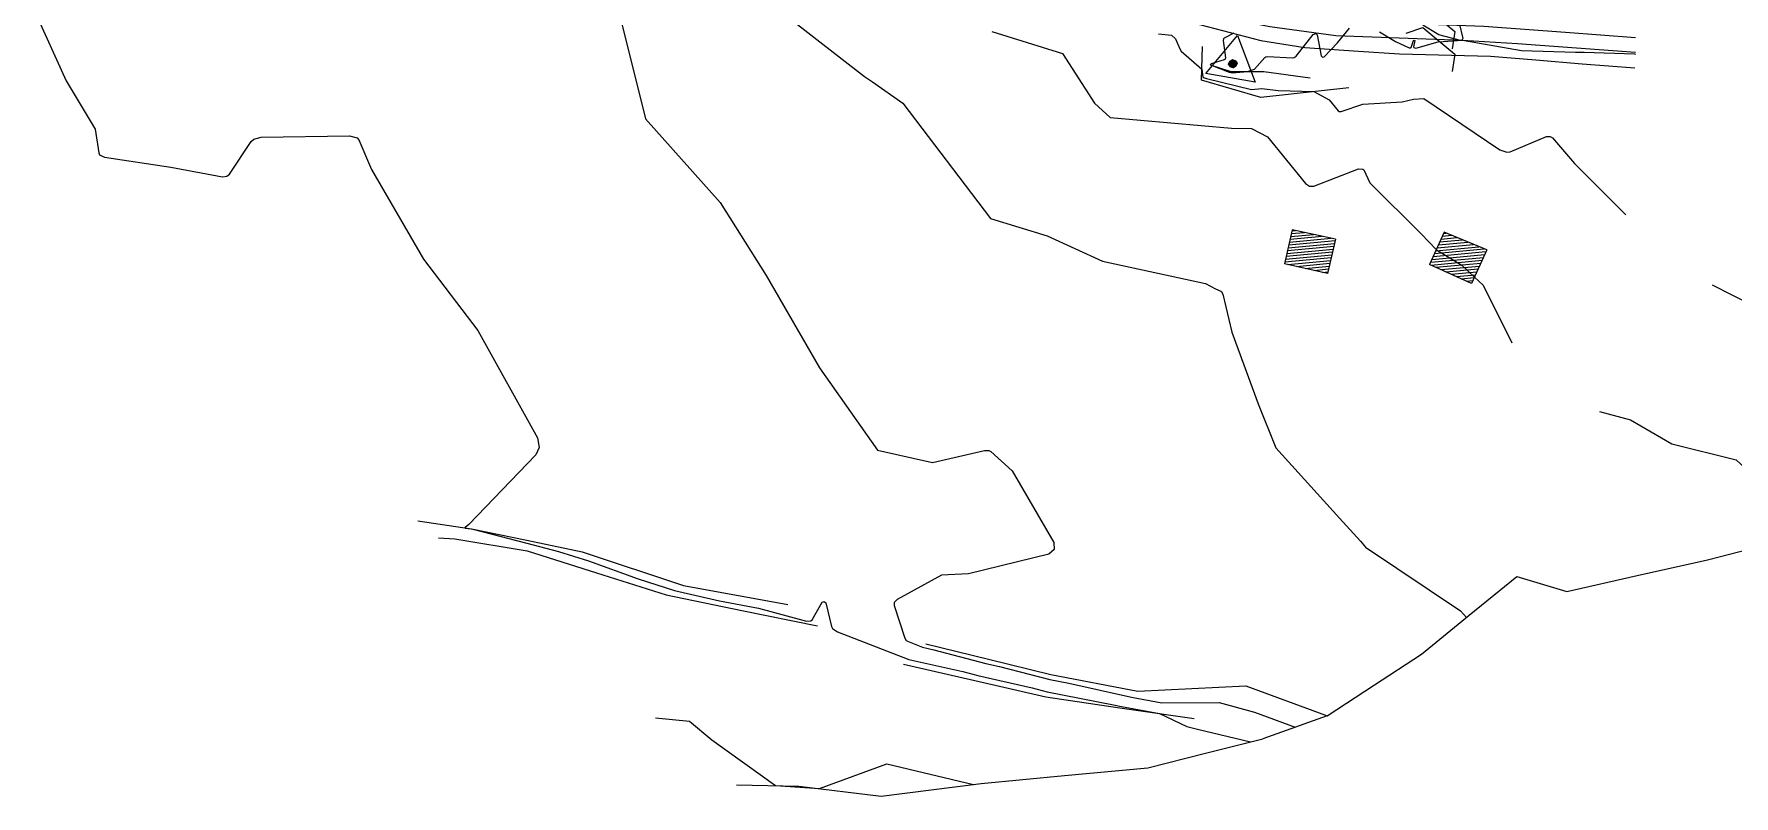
# Model space of a CAD drawing. Extents: x 15746 to 36625, y 87803 to 171760.
# Drawn here: x 17630.9 to 18015.3, y 88098.8 to 88271.2 of the extents above; entities that cross this region are included whole.
import ezdxf

# ---------------------------------------------------------------- set-up
doc = ezdxf.new("R2010")
doc.units = 0
doc.header["$LTSCALE"] = 5
doc.header["$MEASUREMENT"] = 0
doc.linetypes.add('A_CONTINUOUS_LINE', pattern=[0])
for name, color, linetype in [('CONTOUR', 254, 'Continuous'), ('EXISTING BUILDING', 21, 'Continuous'), ('EXISTING ROAD', 25, 'Continuous'), ('Phase1', 7, 'Continuous'), ('RELIEF', 255, 'Continuous'), ('STREAM & RIVER FRONT', 161, 'Continuous'), ('SURVEY', 7, 'A_CONTINUOUS_LINE')]:
    doc.layers.add(name, color=color, linetype=linetype)

# ---------------------------------------------------------------- blocks, each defined once
blk = doc.blocks.new('001')
at = {"color": 0}
for p, q in [((-0.5, -0.25), (-0.35, 0)), ((-0.35, 0), (0.35, 0)), ((0.35, 0), (0.5, -0.25))]:
    blk.add_line(p, q, dxfattribs=at)
blk = doc.blocks.new('S022')
at = {"color": 0}
for p, q in [((-0.498, -0.286), (0.002, 0.584)), ((0.002, 0.584), (0.502, -0.286)), ((-0.078, 0.004), (0.062, 0.064)), ((-0.078, 0.004), (-0.068, 0.034)), ((-0.068, -0.026), (-0.078, 0.004)), ((0.082, 0.004), (-0.078, 0.004)), ((0.062, -0.056), (-0.078, 0.004)), ((-0.068, 0.034), (-0.058, 0.064)), ((0.002, 0.084), (-0.058, -0.056)), ((-0.058, 0.064), (-0.028, 0.074)), ((0.002, -0.076), (-0.058, 0.064)), ((-0.058, 0.064), (0.062, 0.064)), ((-0.058, -0.056), (-0.058, 0.064)), ((-0.058, 0.064), (0.082, 0.004)), ((0.082, 0.004), (-0.058, -0.056)), ((-0.028, 0.074), (0.002, 0.084)), ((0.002, 0.084), (0.032, 0.074)), ((0.002, -0.076), (0.002, 0.084)), ((0.062, -0.056), (0.002, 0.084)), ((0.062, 0.064), (0.002, -0.076)), ((0.032, 0.074), (0.062, 0.064)), ((0.062, 0.064), (0.072, 0.034)), ((0.062, 0.064), (0.062, -0.056)), ((0.072, 0.034), (0.082, 0.004)), ((0.082, 0.004), (0.072, -0.026)), ((0.502, -0.286), (-0.498, -0.286)), ((-0.058, -0.056), (-0.068, -0.026)), ((-0.028, -0.066), (-0.058, -0.056)), ((-0.058, -0.056), (0.062, -0.056)), ((0.002, -0.076), (-0.028, -0.066)), ((0.032, -0.066), (0.002, -0.076)), ((0.062, -0.056), (0.032, -0.066)), ((0.072, -0.026), (0.062, -0.056))]:
    blk.add_line(p, q, dxfattribs=at)

msp = doc.modelspace()

# ---------------------------------------------------------------- hatches: boundary and pattern name
at = {"layer": 'EXISTING BUILDING'}
h = msp.add_hatch(dxfattribs=at)
h.set_pattern_fill('ANSI31', color=256, scale=5, angle=-39.67767, style=0)
h.set_pattern_definition([(5.3223326, (-52627.4863, 31781.70936), (-0.0579741825, 0.6223053866), [])])
h.paths.add_polyline_path([(17959.369, 88222.316), (17949.777, 88226.318), (17946.47, 88219.007), (17955.939, 88214.724)])
h.paths.add_polyline_path([(17925.146, 88224.761), (17915.389, 88226.887), (17913.642, 88219.195), (17923.381, 88216.984)])

# ---------------------------------------------------------------- linework, layer by layer
at = {"layer": 'CONTOUR', "color": 33}
for points in [[(17630.865, 88276.721), (17638.121, 88260.544), (17644.692, 88249.66), (17645.505, 88244.253), (17645.711, 88243.859), (17646.807, 88243.289), (17661.827, 88241.03), (17673.492, 88238.877), (17674.441, 88238.985), (17675.055, 88239.465), (17680.004, 88246.881), (17680.59, 88247.381), (17682.265, 88247.796), (17702.231, 88248.119), (17703.916, 88247.642), (17704.303, 88247.201), (17707.198, 88240.544), (17718.977, 88220.213), (17731.257, 88204.058), (17744.725, 88179.832), (17745.121, 88177.613), (17744.369, 88175.996), (17729.17, 88160.205), (17728.333, 88159.559), (17728.304, 88159.466), (17728.393, 88159.383), (17729.709, 88159.197), (17730.104, 88159.121), (17742.329, 88155.955), (17749.499, 88154.099), (17756.242, 88151.959), (17767.456, 88147.898), (17775.676, 88145.291), (17785.901, 88142.918), (17794.728, 88141.249), (17805.585, 88138.317), (17806.497, 88138.375), (17806.814, 88138.626), (17809.097, 88142.621), (17809.514, 88142.804), (17809.927, 88142.452), (17811.202, 88137.119), (17811.439, 88136.711), (17812.571, 88135.928), (17828.725, 88129.695), (17840.907, 88126.924), (17844.329, 88126.024), (17856.562, 88123.239), (17859.948, 88122.353), (17874.961, 88119.442), (17876.779, 88119.042), (17885.383, 88117.422), (17891.533, 88114.513), (17893.968, 88113.926), (17905.948, 88111.034)], [(17762.996, 88276.79), (17769.12, 88251.968), (17786.007, 88233.071), (17796.465, 88216.523), (17808.488, 88195.622), (17821.599, 88177.038), (17834.055, 88174.232), (17845.836, 88176.951), (17846.799, 88176.93), (17847.257, 88176.691), (17852.09, 88172.367), (17861.472, 88156.167), (17861.542, 88154.561), (17860.339, 88153.497), (17842.185, 88149.01), (17836.086, 88148.775), (17826.024, 88143.259), (17825.413, 88142.541), (17825.392, 88141.853), (17827.796, 88134.518), (17828.13, 88133.942), (17828.368, 88133.778), (17831.767, 88132.467), (17834.329, 88131.884), (17846.09, 88128.789), (17849.167, 88128.089), (17860.545, 88125.111), (17864.877, 88124.272), (17879.032, 88121.15), (17885.945, 88119.849), (17898.89, 88119.895), (17906.861, 88117.718), (17916.09, 88114.365)], [(17795.79, 88279.413), (17818.666, 88261.568), (17820.468, 88260.309), (17827.347, 88255.498), (17847.183, 88229.432), (17859.952, 88225.476), (17872.499, 88219.753), (17895.774, 88214.734), (17898.029, 88213.512), (17899.261, 88213.015), (17899.347, 88212.953), (17899.672, 88212.329), (17901.714, 88203.732), (17907.664, 88187.514), (17911.697, 88177.517), (17926.074, 88161.613), (17930.813, 88156.416), (17931.928, 88155.066), (17953.433, 88140.687), (17954.811, 88139.182)], [(17949.585, 88274.939), (17952.808, 88274.031), (17953.035, 88273.887), (17953.175, 88273.611), (17953.955, 88270.151), (17953.855, 88269.827), (17953.426, 88269.704), (17948.534, 88271.012), (17944.927, 88273.172), (17944.743, 88273.487), (17944.872, 88273.789), (17947.563, 88276.005), (17947.851, 88276.119), (17948.004, 88276.077), (17949.585, 88274.939)], [(17847.495, 88271.746), (17863.434, 88266.763), (17870.662, 88255.528), (17874.213, 88252.261), (17901.636, 88249.889), (17906.22, 88249.822), (17909.808, 88247.914), (17918.388, 88237.35), (17919.315, 88236.753), (17920.267, 88236.767), (17930.406, 88240.636), (17931.376, 88240.593), (17931.573, 88240.411), (17932.958, 88237.478), (17944.544, 88225.987), (17947.989, 88222.365), (17953.727, 88218.885), (17956.578, 88216.139), (17958.594, 88214.319), (17965.048, 88201.275)], [(17885.135, 88271.213), (17888.072, 88270.898), (17889.016, 88270.066), (17890.015, 88267.777), (17890.283, 88267.274), (17894.952, 88263.229), (17895.187, 88261.484), (17895.244, 88261.355), (17895.293, 88261.32), (17895.998, 88261.065), (17906.182, 88258.638), (17908.517, 88258.852), (17912.213, 88258.383), (17920.297, 88258.132), (17923.719, 88256.312), (17925.797, 88253.754), (17926.021, 88253.61), (17926.445, 88253.616), (17931.391, 88255.319), (17940.236, 88255.801), (17942.84, 88256.39), (17945.148, 88256.563), (17962.342, 88244.978), (17963.898, 88244.422), (17964.665, 88244.514), (17972.915, 88247.973), (17973.7, 88248.015), (17974.232, 88247.695), (17979.203, 88241.874), (17990.856, 88230.23)], [(17902.219, 88271.393), (17899.992, 88270.213), (17899.849, 88270.068), (17899.779, 88269.728), (17900.302, 88265.805), (17900.219, 88265.464), (17900.008, 88265.292), (17897.052, 88264.446), (17896.874, 88264.189), (17896.874, 88264.189), (17896.877, 88264.188), (17901.125, 88262.555), (17901.874, 88262.376), (17905.275, 88262.686), (17906.882, 88263.232), (17909.185, 88265.862), (17909.411, 88266.023), (17909.875, 88266.112), (17915.354, 88265.769), (17915.818, 88265.858), (17916.257, 88266.17), (17920.144, 88271.079), (17920.725, 88271.261), (17921.061, 88270.942), (17921.937, 88266.253), (17922.264, 88265.932), (17922.638, 88266.027), (17925.636, 88269.154), (17928.361, 88272.484)], [(17935.116, 88271.695), (17938.711, 88269.44), (17941.861, 88268.034), (17942.149, 88268.031), (17942.26, 88268.133), (17942.828, 88269.711), (17942.993, 88269.787), (17943.085, 88269.66), (17942.836, 88268.233), (17942.889, 88268.109), (17943.333, 88268), (17948.43, 88269.363), (17953.904, 88269.773), (17953.912, 88269.767), (17953.913, 88269.766), (17953.913, 88269.767), (17953.92, 88269.769), (17967.248, 88267.451), (17979.469, 88267.051), (17981.432, 88267.054), (17992.762, 88266.648), (17993.055, 88266.576)], [(18010.352, 88214.402), (18019.228, 88209.931)], [(17984.858, 88185.765), (17991.881, 88183.91), (18001.251, 88178.444), (18015.788, 88174.797), (18018.881, 88171.98), (18019.18, 88171.828), (18019.481, 88171.836), (18023.091, 88172.923), (18031.096, 88170.258), (18036.427, 88172.199), (18048.998, 88167.681), (18054.584, 88168.657), (18055.034, 88168.626), (18056.076, 88168.032), (18066.998, 88157.653), (18069.711, 88154.056), (18075.047, 88152.694), (18085.742, 88149.944)], [(17771.391, 88116.48), (17779.124, 88115.722), (17784.111, 88111.45), (17798.516, 88101.121), (17808.47, 88100.464), (17823.699, 88106.058), (17843.344, 88101.362)]]:
    msp.add_lwpolyline(points, dxfattribs=at)
at = {"layer": 'EXISTING BUILDING'}
for points in [[(17925.146, 88224.761), (17915.389, 88226.887), (17913.642, 88219.195)], [(17925.146, 88224.761), (17923.381, 88216.984), (17913.642, 88219.195)], [(17959.369, 88222.316), (17949.777, 88226.318), (17946.47, 88219.007)], [(17959.369, 88222.316), (17955.939, 88214.724), (17946.47, 88219.007)]]:
    msp.add_lwpolyline(points, dxfattribs=at)
at = {"layer": 'EXISTING ROAD'}
for points in [[(17826.255, 88301.075), (17838.377, 88296.281), (17850.499, 88291.486), (17864.524, 88286.383), (17878.549, 88281.279), (17902.34, 88274.466), (17910.343, 88272.859), (17925.227, 88270.798), (17939.568, 88270.289), (17953.908, 88269.78), (17966.338, 88269.025), (17979.7, 88268.032), (17993.055, 88267.039)], [(17993.055, 88270.334), (17977.167, 88271.491), (17958.742, 88272.832), (17944.433, 88273.387), (17930.124, 88273.941), (17921.147, 88274.494), (17909.917, 88276.253), (17894.808, 88280.351), (17879.698, 88284.45), (17863.711, 88290.33), (17847.724, 88296.211), (17829.457, 88303.252)]]:
    msp.add_lwpolyline(points, dxfattribs=at)
at = {"layer": 'Phase1', "color": 7}
msp.add_lwpolyline([(17894.407, 88273.351), (17908.314, 88269.704), (17918.232, 88268.081), (17930.417, 88267.258), (17939.665, 88266.7), (17960.201, 88266.153), (17970.516, 88265.302), (17980.979, 88264.44), (17992.873, 88263.506)], dxfattribs=at)
at = {"layer": 'RELIEF'}
for points in [[(17928.164, 88258.995), (17908.283, 88256.815), (17894.893, 88260.744), (17895.075, 88268.362)], [(17896.871, 88264.19), (17901.531, 88262.674), (17908.958, 88262.702), (17919.417, 88261.258)], [(17717.676, 88161.04), (17729.788, 88159.246), (17742.319, 88156.62), (17754.85, 88153.994), (17777.704, 88146.417), (17801.331, 88142.081)], [(17722.34, 88157.171), (17726.014, 88156.922), (17742.354, 88154.239), (17758.091, 88149.252), (17773.828, 88144.266), (17790.929, 88140.771), (17808.03, 88137.276)], [(17832.576, 88133.205), (17846.681, 88129.718), (17860.786, 88126.23), (17880.503, 88122.528), (17904.927, 88123.735), (17922.895, 88117.101)], [(17827.517, 88128.594), (17843.606, 88124.889), (17859.695, 88121.184), (17876.447, 88118.731), (17893.199, 88116.277)]]:
    msp.add_lwpolyline(points, dxfattribs=at)
at = {"layer": 'STREAM & RIVER FRONT'}
for p, q in [((18009.307, 88152.213), (18029.1, 88157.311)), ((17923.306, 88116.949), (17908.78, 88111.748)), ((17803.789, 88101.027), (17822.465, 88098.777))]:
    msp.add_line(p, q, dxfattribs=at)
for points in [[(17922.895, 88117.101), (17923.306, 88116.949), (17933.973, 88123.924), (17944.641, 88130.9), (17955.398, 88139.662), (17966.155, 88148.424), (17977.505, 88145.048), (17993.406, 88148.63), (18009.307, 88152.213)], [(17822.465, 88098.777), (17845.05, 88101.573), (17863.886, 88103.381), (17882.723, 88105.188), (17895.751, 88108.468), (17908.78, 88111.748)], [(17789.72, 88101.276), (17803.789, 88101.027)]]:
    msp.add_lwpolyline(points, dxfattribs=at)

# ---------------------------------------------------------------- block references
at = {"layer": 'EXISTING ROAD', "xscale": 13.5, "yscale": 13.5, "zscale": 13.5, "rotation": 320.3223326313388}
for p in [(17948.515, 88274.724), (17948.541, 88269.622)]:
    msp.add_blockref('001', p, dxfattribs=at)
at = {"layer": 'SURVEY', "color": 16, "xscale": 11.25, "yscale": 11.25, "zscale": 11.25, "rotation": 230.3223326313388}
msp.add_blockref('S022', (17901.943, 88264.494), dxfattribs=at)
msp.add_blockref('S022', (17901.943, 88264.494), dxfattribs=at)
msp.add_blockref('S022', (17901.943, 88264.494), dxfattribs=at)
msp.add_blockref('S022', (17901.943, 88264.494), dxfattribs=at)

doc.saveas('drawing.dxf')
